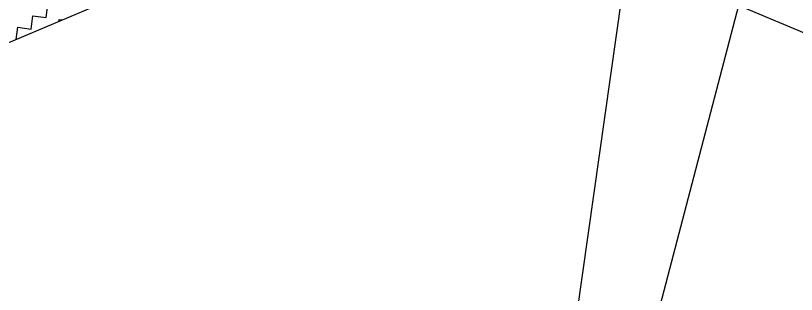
# Model space of a CAD drawing. Header units: metres. Extents: x 291974 to 293244, y 2020596 to 2023640.
# Drawn here: x 292605.4 to 292752, y 2021914.6 to 2021967 of the extents above; entities that cross this region are included whole.
import ezdxf

# ---------------------------------------------------------------- set-up
doc = ezdxf.new("R2010")
doc.units = ezdxf.units.M
doc.header["$MEASUREMENT"] = 0
doc.layers.add('POLY_HATCH', color=12, linetype='Continuous')
doc.layers.add('POLY_PARCEL', color=6, linetype='Continuous')

msp = doc.modelspace()

# ---------------------------------------------------------------- linework, layer by layer
at = {"layer": 'POLY_HATCH'}
msp.add_line((292636.06, 2021975.48), (292580.84, 2021952.03), dxfattribs=at)
at = {"layer": 'POLY_HATCH', "linetype": 'Continuous'}
for p, q in [((292611.11, 2021966.62), (292611.45, 2021969.1)), ((292608.3, 2021964.48), (292608.63, 2021966.96)), ((292608.63, 2021966.96), (292611.11, 2021966.62)), ((292613.54, 2021965.92), (292613.59, 2021966.29)), ((292613.59, 2021966.29), (292614.22, 2021966.2)), ((292605.51, 2021962.51), (292605.82, 2021964.81)), ((292605.82, 2021964.81), (292608.3, 2021964.48))]:
    msp.add_line(p, q, dxfattribs=at)
at = {"layer": 'POLY_PARCEL'}
for p, q in [((292708, 2021891), (292722.37, 2021992.65)), ((292741.12, 2021968.89), (292720.35, 2021889.38)), ((292803.37, 2021942.85), (292741.12, 2021968.89))]:
    msp.add_line(p, q, dxfattribs=at)

doc.saveas('drawing.dxf')
